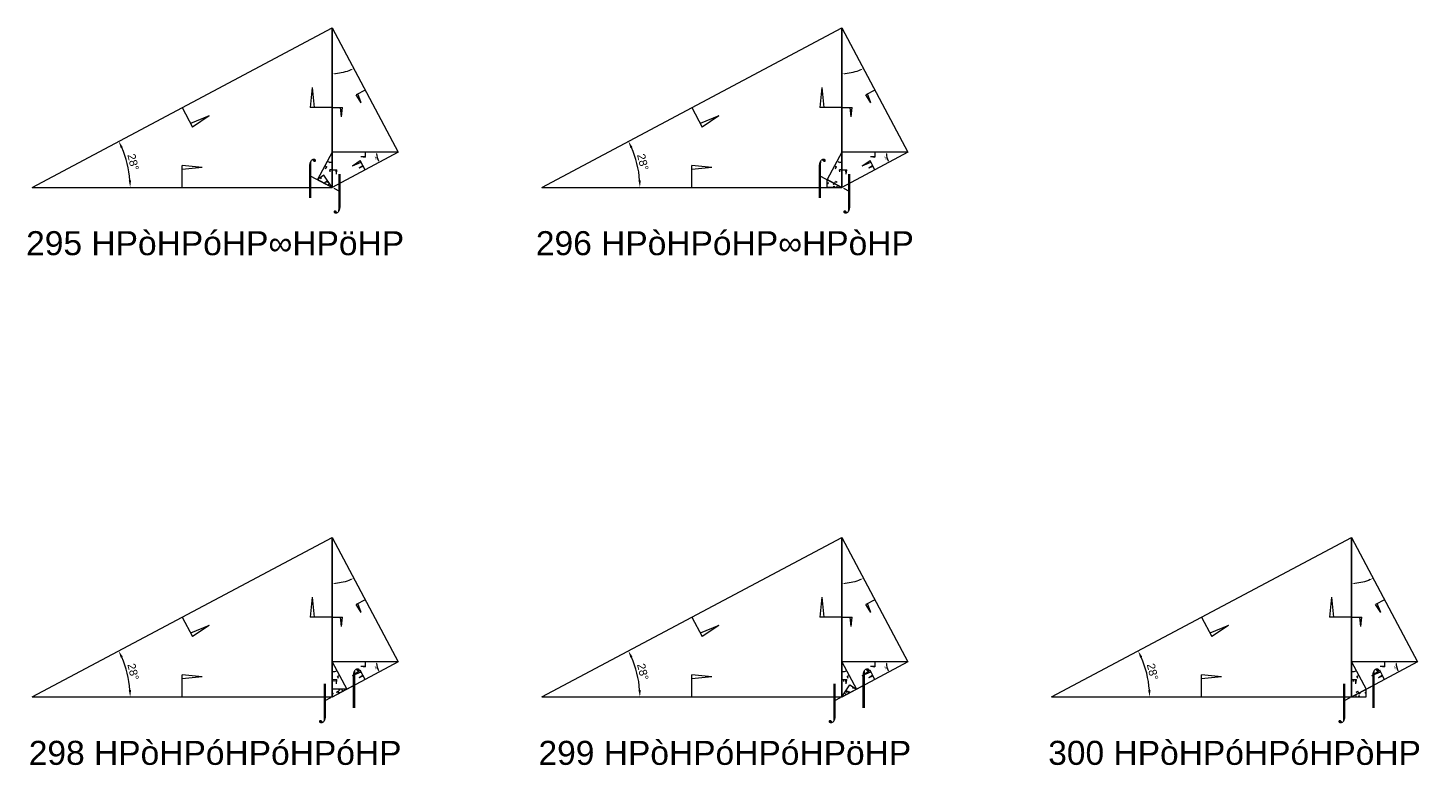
# Model space of a CAD drawing. Header units: millimetres. Extents: x 130683 to 598801, y -2841579 to 24518.
# Drawn here: x 283594 to 353152, y -2535149 to -2498282 of the extents above; entities that cross this region are included whole.
import ezdxf
from ezdxf.enums import TextEntityAlignment as Align

# ---------------------------------------------------------------- set-up
doc = ezdxf.new("R2010")
doc.units = ezdxf.units.MM
doc.header["$PDMODE"] = 35
doc.linetypes.add('DASHED', pattern=[19.05, 12.7, -6.35])
for name, color, linetype in [('BASE', 170, 'Continuous'), ('HYPOTENUSE', 20, 'Continuous'), ('PERPENDICULAR', 90, 'Continuous')]:
    doc.layers.add(name, color=color, linetype=linetype)
doc.styles.add('Arial', font='arial_0.ttf')
doc.dimstyles.new('ISO-25', dxfattribs={"dimtxt": 250, "dimasz": 100, "dimexe": 1.25, "dimexo": 0.625, "dimgap": 100, "dimtad": 1, "dimdec": 0, "dimtxsty": 'Arial', "dimcen": 2.5, "dimadec": 0, "dimazin": 0, "dimtfac": 1, "dimtdec": 0, "dimtmove": 0, "dimatfit": 3, "dimfxl": 1, "dimarcsym": 0})

# ---------------------------------------------------------------- blocks, each defined once
blk = doc.blocks.new('*D11')
at = {"color": 0, "lineweight": -2, "ltscale": 100, "transparency": 16777216}
blk.add_arc((0, 0), 4906, 4.08845, 23.91155, dxfattribs=at)
at = {"color": 0, "ltscale": 100, "transparency": 16777216}
for points in [[(4432, 1963), (4537, 2014), (4332, 2303)], [(4952, 352), (4835, 348), (4906, 0)]]:
    blk.add_solid(points, dxfattribs=at)
at = {"layer": 'Defpoints', "color": 0, "ltscale": 100, "transparency": 16777216}
for p in [(15000, 7976), (4841, 796), (0, 0), (0, 0), (15000, 0)]:
    blk.add_point(p, dxfattribs=at)
at = {"color": 0, "ltscale": 100, "transparency": 16777216, "insert": (5055, 1260), "char_height": 400, "attachment_point": 5, "rotation": 284, "style": 'Arial'}
blk.add_mtext('28°', dxfattribs=at)
blk = doc.blocks.new('SanjoyNathGeometrifyingTrigonometryFundamentalLockedSet')
at = {"color": 114, "linetype": 'DASHED', "ltscale": 100, "true_color": 0x139b48}
for p, q in [((14000, 4987.8), (13900, 3987.8)), ((14000, 4987.8), (14100, 3987.8)), ((15000, 3987.8), (13900, 3987.8))]:
    blk.add_line(p, q, dxfattribs=at)
at = {"color": 242, "linetype": 'DASHED', "ltscale": 100, "true_color": 0xcd2027}
for p, q in [((7500, 3987.8), (8016.4, 3016.6)), ((8852.4, 3574.3), (7922.5, 3193.2)), ((8852.4, 3574.3), (8016.4, 3016.6))]:
    blk.add_line(p, q, dxfattribs=at)
at = {"color": 159, "linetype": 'DASHED', "ltscale": 100, "true_color": 0x22346e}
for p, q in [((7500, 0), (7500, 1100)), ((8500, 1000), (7500, 1100)), ((8500, 1000), (7500, 900))]:
    blk.add_line(p, q, dxfattribs=at)
at = {"layer": 'BASE'}
blk.add_line((0, 0), (15000, 0), dxfattribs=at)
at = {"layer": 'HYPOTENUSE'}
blk.add_line((0, 0), (15000, 7975.6), dxfattribs=at)
at = {"layer": 'PERPENDICULAR'}
blk.add_line((15000, 0), (15000, 7975.6), dxfattribs=at)
at = {"color": 4, "ltscale": 100}
dim = blk.add_angular_dim_2l(base=(4841, 795.6), line1=((0, 0), (15000, 0)), line2=((0, 0), (15000, 7975.6)), dimstyle='ISO-25', override={"dimtxt": 400, "dimasz": 350, "dimgap": 100}, dxfattribs=at)
dim.commit()
dim.dimension.update_dxf_attribs({"geometry": '*D11', "text_midpoint": (5055.4, 1260.5)})

msp = doc.modelspace()

# ---------------------------------------------------------------- linework, layer by layer
at = {"linetype": 'DASHED', "ltscale": 70}
for p, q in [((297712, -2505676), (299169, -2506451)), ((323194, -2505676), (324652, -2506451)), ((299898, -2531159), (298440, -2531934)), ((325380, -2531159), (323923, -2531934)), ((350863, -2531159), (349406, -2531934))]:
    msp.add_line(p, q, dxfattribs=at)

# ---------------------------------------------------------------- block references
at = {"linetype": 'DASHED'}
for p in [(283805, -2506258), (309287, -2506258), (283805, -2531740), (309287, -2531740), (334770, -2531740)]:
    msp.add_blockref('SanjoyNathGeometrifyingTrigonometryFundamentalLockedSet', p, dxfattribs=at)
at = {"linetype": 'DASHED', "ltscale": 100}
for p, xscale, yscale, zscale, rotation in [((298805, -2498282), -0.469471562785891, 0.469471562785891, 0.469471562785891, 118), ((324287, -2498282), -0.469471562785891, 0.469471562785891, 0.469471562785891, 118), ((298805, -2504500), 0.10347319824735, 0.10347319824735, 0.10347319824735, 242), ((302111, -2504500), 0.220403548264628, 0.220403548264628, 0.220403548264628, 180), ((324287, -2504500), 0.10347319824735, 0.10347319824735, 0.10347319824735, 242), ((327594, -2504500), 0.220403548264628, 0.220403548264628, 0.220403548264628, 180), ((298805, -2506258), 0.048577724087638, 0.048577724087638, 0.048577724087638, 123.9999999999994), ((324287, -2506258), -0.048577724087638, 0.04857772408763799, 0.048577724087638, 359.9999999999994), ((298805, -2523765), -0.469471562785891, 0.469471562785891, 0.469471562785891, 118), ((324287, -2523765), -0.469471562785891, 0.469471562785891, 0.469471562785891, 118), ((349770, -2523765), -0.469471562785891, 0.469471562785891, 0.469471562785891, 118), ((298805, -2529983), -0.10347319824735, 0.10347319824735, 0.10347319824735, 118), ((302111, -2529983), 0.220403548264628, 0.220403548264628, 0.220403548264628, 180), ((324287, -2529983), -0.10347319824735, 0.10347319824735, 0.10347319824735, 118), ((327594, -2529983), 0.220403548264628, 0.220403548264628, 0.220403548264628, 180), ((349770, -2529983), -0.10347319824735, 0.10347319824735, 0.10347319824735, 118), ((353076, -2529983), 0.220403548264628, 0.220403548264628, 0.220403548264628, 180), ((324287, -2531740), -0.04857772408763799, 0.04857772408763799, 0.048577724087638, 236.0000000000012), ((299533, -2531353), 0.048577724087638, 0.048577724087638, 0.048577724087638, 180)]:
    msp.add_blockref('SanjoyNathGeometrifyingTrigonometryFundamentalLockedSet', p, dxfattribs=dict(at, xscale=xscale, yscale=yscale, zscale=zscale, rotation=rotation))
at = {"linetype": 'DASHED', "ltscale": 100, "xscale": 0.048577724087638, "yscale": 0.048577724087638, "zscale": 0.048577724087638}
msp.add_blockref('SanjoyNathGeometrifyingTrigonometryFundamentalLockedSet', (349770, -2531740), dxfattribs=at)

# ---------------------------------------------------------------- texts
at = {"linetype": 'DASHED', "ltscale": 100, "style": 'Arial'}
for s, p in [('⌠', (297712, -2505676)), ('⌠', (323194, -2505676)), ('⌡', (299169, -2506451)), ('⌡', (324652, -2506451)), ('295 HPòHPóHP∞HPöHP', (292958, -2509049)), ('296 HPòHPóHP∞HPòHP', (318441, -2509049)), ('⌠', (299898, -2531159)), ('⌠', (325380, -2531159)), ('⌠', (350863, -2531159)), ('⌡', (298440, -2531934)), ('⌡', (323923, -2531934)), ('⌡', (349406, -2531934)), ('298 HPòHPóHPóHPóHP', (292958, -2534532)), ('299 HPòHPóHPóHPöHP', (318441, -2534532)), ('300 HPòHPóHPóHPòHP', (343923, -2534532))]:
    msp.add_text(s, height=1200, dxfattribs=at).set_placement(p, align=Align.MIDDLE_CENTER)

doc.saveas('drawing.dxf')
